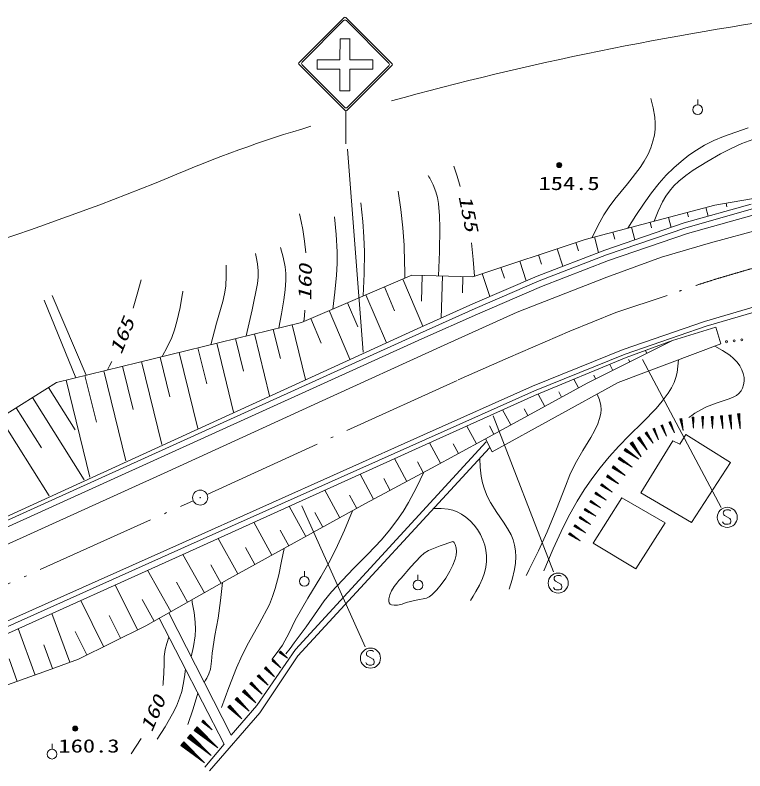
# Model space of a CAD drawing. Units: millimetres, scale not verified. Extents: x -2145 to 637855, y -94315 to 265685.
# Drawn here: x 111236 to 183600, y 150983 to 225935 of the extents above; entities that cross this region are included whole.
import ezdxf
from ezdxf.enums import TextEntityAlignment as Align

# ---------------------------------------------------------------- set-up
doc = ezdxf.new("R2010")
doc.units = ezdxf.units.MM
doc.header["$LTSCALE"] = 1000
doc.linetypes.add('LONG_DASHED_DOTTED', pattern=[15.25, 12, -1.5, 0.25, -1.5])
for name, color, linetype, lineweight in [('S-BGD', 7, 'Continuous', 13), ('S-BGD-HTXT', 6, 'Continuous', 13), ('S-BMK', 2, 'LONG_DASHED_DOTTED', 13)]:
    doc.layers.add(name, color=color, linetype=linetype, lineweight=lineweight)
doc.styles.add('ＭＳ ゴシック', font='')
doc.styles.add('ＭＳ 明朝', font='')
doc.styles.get('ＭＳ ゴシック').set_extended_font_data('MS Gothic')
doc.styles.get('ＭＳ 明朝').set_extended_font_data('MS Mincho')

# ---------------------------------------------------------------- blocks, each defined once
blk = doc.blocks.new('BUHIN1')
at = {"color": 2, "linetype": 'Continuous', "lineweight": 13}
for radius in [746, 22.5]:
    blk.add_circle((0, 0), radius, dxfattribs=at)
blk = doc.blocks.new('BUHIN2')
at = {"color": 7, "linetype": 'Continuous', "lineweight": 13}
blk.add_lwpolyline([(310, 645), (255, 705), (180, 740), (75, 760), (-80, 760), (-210, 725), (-320, 650), (-385, 540), (-390, 425), (-385, 350), (-345, 250), (-275, 195), (270, -120), (330, -210), (370, -335), (360, -455), (325, -550), (255, -640), (100, -685), (-130, -685), (-230, -670), (-325, -625), (-405, -550), (-475, -435)], dxfattribs=at)
blk.add_circle((0, 0), 995, dxfattribs=at)
blk = doc.blocks.new('BUHIN90')
at = {"color": 7, "linetype": 'Continuous', "lineweight": 13}
for p, q in [((-356, 138), (-568, 276)), ((-554, 298), (-94, -1)), ((177, -146), (-540, 320)), ((-526, 342), (439, -285)), ((205, -102), (-512, 364)), ((-501, 380), (-41, 81)), ((-273, 266), (-485, 405))]:
    blk.add_line(p, q, dxfattribs=at)
blk.add_lwpolyline([(-600, 270), (545, -354), (-490, 439)], close=True, dxfattribs=at)
blk = doc.blocks.new('BUHIN100')
at = {"color": 7, "linetype": 'Continuous', "lineweight": 13}
for p, q in [((-201, 290), (-292, 505)), ((-270, 514), (-72, 48)), ((60, -203), (-248, 524)), ((-226, 533), (188, -445)), ((104, -184), (-204, 542)), ((-187, 550), (11, 83)), ((-71, 345), (-162, 560))]:
    blk.add_line(p, q, dxfattribs=at)
blk.add_lwpolyline([(-320, 516), (234, -552), (-148, 589)], close=True, dxfattribs=at)
blk = doc.blocks.new('BUHIN103')
at = {"color": 7, "linetype": 'Continuous', "lineweight": 13}
for p, q in [((-82, 343), (-88, 577)), ((-64, 577), (-50, 71)), ((-18, -211), (-40, 578)), ((-16, 579), (14, -483)), ((30, -209), (8, 579)), ((26, 580), (40, 73)), ((59, 347), (53, 581))]:
    blk.add_line(p, q, dxfattribs=at)
blk.add_lwpolyline([(-110, 597), (17, -600), (76, 602)], close=True, dxfattribs=at)
blk = doc.blocks.new('BUHIN198')
at = {"color": 7, "linetype": 'Continuous', "lineweight": 13}
for p, q in [((-741, 420), (-1166, 793)), ((-1128, 837), (-207, 28)), ((343, -379), (-1089, 880)), ((-1051, 924), (877, -771)), ((420, -291), (-1013, 967)), ((-984, 1000), (-64, 191)), ((-516, 676), (-941, 1049))]:
    blk.add_line(p, q, dxfattribs=at)
blk.add_lwpolyline([(-1238, 788), (1089, -957), (-941, 1126)], close=True, dxfattribs=at)
blk = doc.blocks.new('BUHIN200')
at = {"color": 7, "linetype": 'Continuous', "lineweight": 13}
for p, q in [((-449, 280), (-702, 523)), ((-677, 549), (-128, 23)), ((203, -244), (-652, 575)), ((-627, 601), (523, -501)), ((252, -192), (-602, 627)), ((-584, 646), (-34, 120)), ((-302, 433), (-556, 675))]:
    blk.add_line(p, q, dxfattribs=at)
blk.add_lwpolyline([(-747, 522), (650, -622), (-554, 723)], close=True, dxfattribs=at)
blk = doc.blocks.new('BUHIN238')
at = {"color": 7, "linetype": 'Continuous', "lineweight": 13}
blk.add_circle((0, 0), 99.5, dxfattribs=at)
blk = doc.blocks.new('BUHIN251')
at = {"color": 7, "linetype": 'Continuous', "lineweight": 13}
blk.add_line((0, 229), (0, 750), dxfattribs=at)
blk.add_circle((0, -262), 484, dxfattribs=at)
blk = doc.blocks.new('BUHIN254')
at = {"color": 7, "linetype": 'Continuous', "lineweight": 13}
for centre, radius in [((0, 0), 250), ((0, 0), 219), ((0, 0), 188), ((0, 0), 156), ((0, 0), 125), ((0, 0), 93.8), ((0, -1), 62.5), ((0, 0), 31.2)]:
    blk.add_circle(centre, radius, dxfattribs=at)

msp = doc.modelspace()

# ---------------------------------------------------------------- linework, layer by layer
at = {"layer": 'S-BGD'}
for p, q in [((143874, 225710), (139372, 221208)), ((148618, 221109), (144016, 225710)), ((143804, 225385), (139698, 221279)), ((148292, 221179), (144087, 225385)), ((143436, 221516), (143459, 223581)), ((143459, 223581), (144458, 223581)), ((144435, 221516), (144435, 223569)), ((141177, 220563), (141177, 221516)), ((141177, 221516), (143436, 221516)), ((144435, 221516), (146695, 221516)), ((146695, 220563), (146695, 221516)), ((139372, 221067), (143974, 216465)), ((139698, 220996), (143903, 216790)), ((141177, 220563), (143436, 220563)), ((143436, 220563), (143436, 218417)), ((144116, 216465), (148618, 220967)), ((148292, 220896), (144186, 216790)), ((144435, 220563), (146695, 220563)), ((144435, 218417), (144435, 220563)), ((143436, 218417), (144435, 218417)), ((144046, 216436), (144046, 213161)), ((145746, 192511), (144197, 212640)), ((180637, 207094), (185003, 207863)), ((167753, 203691), (180637, 207094)), ((184239, 207201), (177585, 205321)), ((181729, 207286), (181795, 206908)), ((177734, 204843), (184364, 206717)), ((177876, 206365), (177995, 205917)), ((177912, 204270), (184515, 206136)), ((179717, 206851), (179945, 205988)), ((174195, 205393), (174344, 204829)), ((176036, 205879), (176299, 204882)), ((177585, 205321), (169698, 202629)), ((169869, 202159), (177734, 204843)), ((172354, 204907), (172687, 203649)), ((180176, 203357), (186419, 205051)), ((168673, 203934), (169081, 202390)), ((170075, 201595), (177912, 204270)), ((170514, 204421), (170697, 203726)), ((156637, 199986), (167753, 203691)), ((166826, 203383), (167102, 202556)), ((175341, 201925), (180176, 203357)), ((169698, 202629), (163009, 200039)), ((164974, 202765), (165554, 201024)), ((163121, 202148), (163426, 201233)), ((163198, 199576), (169869, 202159)), ((169924, 199952), (175341, 201925)), ((159416, 200913), (159770, 199852)), ((161269, 201530), (161922, 199569)), ((163426, 199021), (170075, 201595)), ((139636, 195458), (150586, 200151)), ((150586, 200151), (156637, 199986)), ((151595, 200124), (151525, 197552)), ((157564, 200295), (158324, 198014)), ((149674, 199760), (151679, 195080)), ((153612, 200069), (153498, 195889)), ((155629, 200014), (155585, 198406)), ((163009, 200039), (156640, 197287)), ((156841, 196829), (163198, 199576)), ((161016, 196464), (169924, 199952)), ((147849, 198978), (148859, 196621)), ((157082, 196279), (163426, 199021)), ((114926, 198137), (118273, 190224)), ((146024, 198196), (148060, 193444)), ((117263, 189977), (114119, 197670)), ((144199, 197413), (145225, 195018)), ((156640, 197287), (151115, 194829)), ((179601, 195561), (185363, 197250)), ((142374, 196631), (144443, 191803)), ((151320, 194373), (156841, 196829)), ((153781, 193214), (161016, 196464)), ((185491, 196766), (179753, 195084)), ((140548, 195849), (141591, 193416)), ((151565, 193825), (157082, 196279)), ((115354, 189509), (139636, 195458)), ((138702, 195229), (140031, 189803)), ((171543, 192767), (179601, 195561)), ((179753, 195084), (171719, 192299)), ((180732, 194986), (176435, 193655)), ((181232, 193350), (180732, 194986)), ((151115, 194829), (97154, 170146)), ((97589, 170006), (151320, 194373)), ((134966, 194314), (136467, 188186)), ((136834, 194772), (137542, 191883)), ((97837, 169460), (151565, 193825)), ((131230, 193399), (132903, 186570)), ((133098, 193856), (133892, 190617)), ((176435, 193655), (167952, 189432)), ((176435, 193655), (171815, 191975)), ((129363, 192941), (130242, 189352)), ((141331, 187512), (153781, 193214)), ((162552, 189128), (171543, 192767)), ((171049, 189485), (181232, 193350)), ((173890, 192388), (173746, 192677)), ((175586, 193233), (175563, 193281)), ((125627, 192026), (126592, 188086)), ((127495, 192484), (129339, 184954)), ((162732, 188195), (171815, 191975)), ((171719, 192299), (162747, 188668)), ((123759, 191568), (125775, 183338)), ((170497, 190699), (170197, 191302)), ((172193, 191544), (172074, 191785)), ((173462, 191765), (181249, 177099)), ((120023, 190653), (122211, 181721)), ((121891, 191111), (122942, 186820)), ((116288, 189738), (118647, 180105)), ((118155, 190196), (119292, 185554)), ((167112, 188973), (166647, 189824)), ((168800, 189855), (168622, 190213)), ((105745, 183472), (115354, 189509)), ((114553, 189006), (117183, 184820)), ((151735, 184321), (162552, 189128)), ((167952, 189432), (157872, 183920)), ((158547, 182620), (171049, 189485)), ((162747, 188668), (151939, 183864)), ((151970, 183365), (162732, 188195)), ((163752, 187135), (163091, 188344)), ((165432, 188054), (165151, 188569)), ((112951, 188000), (118075, 179846)), ((134986, 184610), (141331, 187512)), ((111350, 186994), (113844, 183025)), ((160392, 185298), (159581, 186781)), ((162072, 186217), (161703, 186892)), ((109749, 185987), (114599, 178269)), ((158653, 186188), (164625, 170710)), ((177236, 185657), (177191, 185886)), ((177214, 185891), (177311, 185393)), ((177389, 185121), (177238, 185895)), ((177262, 185900), (177464, 184858)), ((177436, 185130), (177285, 185905)), ((177303, 185908), (177400, 185410)), ((177374, 185684), (177329, 185913)), ((178398, 185840), (178392, 186054)), ((178414, 186055), (178427, 185590)), ((178457, 185332), (178436, 186055)), ((178458, 186056), (178486, 185083)), ((178501, 185333), (178480, 186056)), ((178497, 186057), (178510, 185592)), ((178527, 185843), (178521, 186058)), ((181223, 185907), (181195, 186159)), ((181221, 186162), (181281, 185616)), ((181340, 185315), (181247, 186165)), ((181272, 186168), (181398, 185024)), ((181391, 185321), (181298, 186170)), ((181318, 186172), (181377, 185626)), ((181374, 185924), (181347, 186176)), ((182079, 185968), (182049, 186240)), ((182077, 186243), (182142, 185655)), ((182205, 185331), (182105, 186246)), ((182133, 186249), (182268, 185017)), ((182261, 185337), (182161, 186252)), ((182182, 186254), (182246, 185666)), ((182243, 185986), (182213, 186258)), ((182930, 186078), (182898, 186369)), ((182928, 186372), (182997, 185742)), ((183065, 185395), (182958, 186375)), ((182988, 186379), (183132, 185059)), ((183125, 185401), (183018, 186382)), ((183040, 186384), (183109, 185754)), ((183105, 186097), (183074, 186388)), ((156982, 183434), (156025, 185185)), ((158712, 184379), (158271, 185187)), ((126386, 180688), (134986, 184610)), ((173878, 184270), (173735, 184479)), ((173757, 184493), (174067, 184040)), ((174261, 183803), (173778, 184508)), ((173800, 184523), (174450, 183574)), ((174304, 183832), (173821, 184538)), ((173837, 184549), (174148, 184095)), ((174004, 184356), (173861, 184565)), ((127821, 173611), (151735, 184321)), ((151939, 183864), (128025, 173155)), ((157872, 183920), (152530, 181002)), ((157872, 183920), (158547, 182620)), ((173166, 183734), (173000, 183976)), ((173025, 183993), (173383, 183470)), ((173607, 183196), (173050, 184009)), ((173075, 184026), (173825, 182931)), ((173657, 183230), (173099, 184043)), ((173118, 184056), (173476, 183533)), ((173311, 183834), (173146, 184075)), ((173277, 178574), (176459, 183711)), ((176459, 183711), (177141, 183393)), ((177732, 184347), (177141, 183393)), ((177732, 184347), (182187, 181574)), ((128150, 172580), (151970, 183365)), ((139024, 163012), (157960, 183622)), ((158278, 183031), (139275, 162391)), ((153420, 181489), (152312, 183518)), ((155201, 182461), (154685, 183406)), ((171747, 182887), (172342, 182485)), ((172043, 182733), (171768, 182919)), ((172463, 183184), (172276, 183457)), ((172304, 183477), (172710, 182884)), ((172964, 182574), (172332, 183496)), ((172360, 183515), (173210, 182274)), ((173020, 182612), (172388, 183534)), ((172409, 183549), (172815, 182956)), ((172628, 183297), (172441, 183570)), ((171931, 182568), (171656, 182754)), ((171675, 182782), (172270, 182379)), ((172620, 182184), (171694, 182810)), ((171713, 182838), (172960, 181996)), ((172658, 182240), (171732, 182866)), ((150069, 179683), (148852, 181953)), ((151709, 180563), (151130, 181643)), ((171317, 181723), (171059, 181897)), ((171077, 181924), (171637, 181545)), ((171966, 181361), (171095, 181950)), ((171112, 181977), (172286, 181184)), ((172002, 181414), (171130, 182004)), ((171144, 182023), (171704, 181645)), ((171422, 181879), (171164, 182053)), ((182187, 181574), (178323, 175619)), ((99650, 168568), (126386, 180688)), ((152530, 181002), (145967, 177485)), ((170708, 180875), (170466, 181038)), ((170482, 181063), (171008, 180708)), ((171316, 180536), (170499, 181088)), ((170516, 181113), (171616, 180370)), ((171350, 180586), (170533, 181138)), ((170545, 181157), (171071, 180802)), ((170807, 181021), (170564, 181184)), ((146788, 177925), (145453, 180414)), ((148428, 178804), (147790, 179994)), ((170122, 180011), (169896, 180164)), ((169912, 180187), (170402, 179856)), ((170690, 179694), (169927, 180210)), ((169943, 180233), (170970, 179539)), ((170721, 179741), (169959, 180256)), ((169971, 180274), (170461, 179943)), ((170214, 180147), (169988, 180300)), ((169537, 179147), (169327, 179289)), ((169341, 179310), (169796, 179003)), ((170064, 178853), (169356, 179332)), ((169370, 179353), (170323, 178709)), ((170093, 178896), (169385, 179375)), ((169396, 179391), (169851, 179083)), ((169622, 179273), (169412, 179415)), ((143440, 176090), (141933, 178821)), ((178323, 175619), (173277, 178574)), ((145125, 177020), (144408, 178318)), ((168448, 177524), (168252, 177651)), ((168265, 177671), (168690, 177395)), ((168940, 177261), (168278, 177691)), ((168291, 177711), (169182, 177133)), ((168966, 177302), (168304, 177732)), ((168314, 177747), (168739, 177470)), ((168525, 177642), (168329, 177769)), ((171413, 178074), (168549, 173574)), ((171413, 178074), (175686, 175573)), ((145967, 177485), (132487, 170047)), ((140070, 174231), (138416, 177228)), ((139652, 177285), (145958, 163288)), ((141755, 175161), (140965, 176593)), ((136700, 172372), (134899, 175636)), ((175686, 175573), (172777, 171028)), ((138385, 173301), (137521, 174867)), ((133330, 170512), (131382, 174043)), ((91837, 157506), (127821, 173611)), ((128025, 173155), (92036, 157048)), ((135015, 171442), (134077, 173141)), ((172777, 171028), (168549, 173574)), ((92232, 156395), (128150, 172580)), ((129999, 168646), (127857, 172448)), ((131658, 169580), (130628, 171408)), ((126681, 166777), (124371, 170877)), ((123357, 164961), (121148, 169425)), ((132487, 170047), (124192, 165375)), ((128340, 167711), (127227, 169687)), ((125022, 165842), (123825, 167967)), ((120014, 163308), (117746, 167892)), ((116654, 161752), (114866, 166594)), ((121685, 164135), (120566, 166396)), ((126481, 166664), (132659, 154510)), ((131955, 153620), (125520, 166123)), ((113209, 160489), (111552, 165101)), ((124192, 165375), (117507, 162067)), ((118343, 162481), (117194, 164803)), ((114948, 161122), (114076, 163484)), ((135205, 157466), (139024, 163012)), ((137610, 162611), (137461, 162737)), ((137474, 162752), (137797, 162480)), ((137989, 162344), (137487, 162767)), ((137499, 162783), (138176, 162212)), ((138015, 162374), (137512, 162798)), ((137522, 162809), (137845, 162537)), ((137686, 162701), (137536, 162827)), ((111437, 159853), (110634, 162089)), ((117507, 162067), (114095, 160807)), ((139275, 162391), (135501, 156756)), ((136897, 161760), (136743, 161908)), ((136758, 161924), (137093, 161603)), ((137295, 161440), (136773, 161940)), ((136788, 161956), (137491, 161282)), ((137326, 161471), (136803, 161972)), ((136815, 161983), (137151, 161662)), ((136987, 161853), (136832, 162001)), ((136179, 160974), (135996, 161150)), ((136014, 161169), (136411, 160789)), ((136650, 160596), (136032, 161187)), ((136050, 161206), (136881, 160410)), ((136685, 160634), (136068, 161225)), ((136082, 161239), (136478, 160859)), ((136285, 161085), (136102, 161260)), ((114095, 160807), (99920, 155715)), ((135992, 159766), (135327, 160403)), ((135347, 160423), (136242, 159566)), ((136031, 159807), (135366, 160443)), ((135381, 160459), (135808, 160049)), ((135600, 160292), (135402, 160481)), ((135346, 158923), (134587, 159650)), ((134609, 159674), (135632, 158694)), ((135391, 158969), (134631, 159697)), ((134647, 159714), (135136, 159247)), ((134898, 159524), (134672, 159740)), ((135486, 160174), (135289, 160362)), ((135308, 160383), (135735, 159974)), ((134736, 158142), (133929, 158915)), ((133947, 158934), (134465, 158437)), ((134212, 158732), (133973, 158961)), ((134768, 159388), (134542, 159604)), ((134564, 159627), (135053, 159160)), ((134074, 158588), (133835, 158817)), ((133858, 158841), (134377, 158345)), ((134689, 158093), (133882, 158866)), ((133905, 158891), (134992, 157850)), ((132659, 154510), (135205, 157466)), ((135501, 156756), (130500, 150983)), ((129826, 155911), (130690, 155152)), ((130485, 155366), (129843, 155931)), ((129856, 155945), (130268, 155583)), ((130065, 155800), (129875, 155967)), ((129964, 155685), (129774, 155853)), ((129791, 155872), (130204, 155510)), ((130450, 155327), (129808, 155892)), ((130046, 151347), (131955, 153620))]:
    msp.add_line(p, q, dxfattribs=at)
for points in [[(168454, 203877), (169012, 205021), (169625, 206141), (170131, 206917), (170693, 207669), (171977, 209218), (173217, 210807), (173628, 211450), (173996, 212138), (174269, 212774), (174485, 213428), (174623, 214026), (174699, 214630), (174710, 215223), (174660, 215816), (174495, 216741), (174274, 217666)], [(183931, 214754), (181472, 213906), (180525, 213492), (179606, 213025), (178806, 212553), (178038, 212030), (177272, 211432), (176544, 210786), (175805, 210049), (175111, 209271), (174346, 208308), (173622, 207301), (172803, 206067), (172008, 204815)], [(174621, 205505), (175005, 206486), (175440, 207430), (175754, 207977), (176117, 208488), (176564, 209000), (177058, 209475), (177736, 210028), (178468, 210546), (179820, 211392), (181196, 212183), (182225, 212716), (183285, 213197), (184374, 213609)], [(154754, 210942), (155065, 209947), (155370, 208940)], [(153230, 200079), (153314, 202446), (153337, 204825), (153307, 206042), (153216, 207257), (153115, 207846), (152957, 208419), (152682, 209090), (152345, 209752), (152273, 209886), (152196, 210027)], [(149225, 208477), (149491, 206668), (149698, 204854), (149809, 203109), (149860, 201360), (149872, 200609), (149881, 199849)], [(145754, 198080), (145840, 200261), (145866, 202449), (145817, 203956), (145708, 205460), (145622, 206386), (145530, 207312)], [(140060, 202357), (139936, 203516), (139750, 204679), (139601, 205453), (139442, 206226)], [(142920, 205916), (143075, 204190), (143171, 202454), (143172, 201298), (143112, 200144), (142945, 198463), (142729, 196784)], [(156496, 203353), (156659, 201699), (156795, 200039)], [(137555, 202893), (137809, 201941), (138002, 200983), (138068, 200322), (138074, 199656), (138001, 198676), (137867, 197698), (137641, 196303), (137400, 194910)], [(134144, 194112), (134732, 196696), (135267, 199314), (135340, 199939), (135352, 200563), (135280, 201253), (135146, 201952), (135109, 202119), (135070, 202296)], [(132175, 201133), (132180, 200093), (132124, 199060), (132010, 198294), (131833, 197527), (131208, 195391), (130632, 193252)], [(122957, 196858), (123355, 198263), (123733, 199687)], [(125805, 192070), (126317, 193009), (126774, 193971), (127056, 194737), (127285, 195534), (127592, 196952), (127838, 198374), (127853, 198462), (127867, 198550)], [(139875, 195560), (139923, 196104), (139970, 196658)], [(180620, 193117), (181380, 192685), (182094, 192209), (182483, 191884), (182836, 191510), (183094, 191152), (183303, 190758), (183437, 190385), (183513, 189996), (183524, 189638), (183473, 189270), (183371, 188949), (183216, 188659), (183016, 188420), (182767, 188217), (182373, 188000), (181939, 187831), (180841, 187480), (179797, 187084), (179216, 186797), (178652, 186451), (178340, 186236), (178031, 186016)], [(120388, 190743), (120600, 191160), (120812, 191577)], [(163652, 170813), (164590, 172995), (165581, 175148), (166241, 176448), (166959, 177728), (167659, 178848), (168415, 179945), (169251, 181049), (170140, 182123), (171113, 183202), (172134, 184243), (173481, 185563), (174795, 186935), (175414, 187665), (175996, 188446), (176321, 188970), (176591, 189516), (176762, 190001), (176876, 190504), (176955, 191120), (177004, 191745)], [(168967, 188342), (169169, 187778), (169309, 187209), (169337, 186817), (169305, 186421), (169194, 185918), (169019, 185416), (168696, 184715), (168320, 184041), (167520, 182756), (166763, 181426), (166257, 180338), (165806, 179225), (164932, 176946), (164003, 174694), (163138, 172816), (162215, 170953), (162066, 170659), (161912, 170355)], [(160228, 168993), (160524, 169972), (160760, 170962), (160849, 171583), (160879, 172214), (160846, 172798), (160753, 173373), (160610, 173891), (160411, 174386), (160070, 175022), (159674, 175633), (159000, 176592), (158377, 177585), (158054, 178235), (157787, 178907), (157592, 179558), (157455, 180221), (157358, 181091), (157309, 181979)], [(151769, 180594), (151033, 179079), (150247, 177597), (149701, 176694), (149099, 175815), (148350, 174843), (147552, 173905), (146201, 172460), (144800, 171050), (143687, 169913), (142615, 168732), (141887, 167836), (141207, 166902), (140092, 165280), (138923, 163685), (138495, 163133), (138065, 162582)], [(152744, 177021), (153471, 177014), (154193, 176946), (154635, 176844), (155072, 176681), (155515, 176447), (155941, 176153), (156367, 175784), (156758, 175364), (157102, 174906), (157396, 174416), (157631, 173908), (157808, 173380), (157922, 172857), (157976, 172326), (157970, 171761), (157903, 171200), (157775, 170629), (157587, 170069), (157286, 169407), (156926, 168761), (156658, 168326), (156381, 167894)], [(144696, 176784), (143891, 174869), (143033, 172981), (142328, 171603), (141564, 170244), (140258, 168101), (139004, 165929), (138396, 164680), (137735, 163465), (137234, 162736), (136691, 162033)], [(131701, 157269), (132420, 159252), (133194, 161212), (133751, 162459), (134367, 163689), (135435, 165568), (136447, 167471), (136768, 168264), (137035, 169079), (137377, 170418), (137663, 171778), (137786, 172403), (137908, 173038)], [(131791, 169655), (131614, 167891), (131377, 166129), (131043, 164404), (130767, 162665), (130715, 161862), (130603, 161078), (130451, 160620), (130239, 160179), (130123, 159967), (129998, 159746)], [(128705, 162289), (128924, 163334), (129082, 164381), (129122, 165043), (129102, 165716), (128985, 166696), (128808, 167677), (128783, 167806), (128755, 167945)], [(126493, 164231), (126274, 163631), (126111, 163010), (126027, 162323), (126003, 161623), (125993, 160666), (125921, 159703), (125906, 159584), (125889, 159465)], [(125324, 154127), (126108, 155366), (126845, 156642), (127224, 157407), (127551, 158203), (127762, 158868), (127916, 159556), (128030, 160314), (128116, 161079)], [(129344, 158693), (128885, 157131), (128372, 155581)], [(123727, 154190), (123242, 153433), (122745, 152674)]]:
    msp.add_lwpolyline(points, dxfattribs=at)
for points in [[(177166, 185903), (177487, 184743), (177349, 185938)], [(178372, 186073), (178489, 184975), (178543, 186077)], [(181170, 186179), (181411, 184898), (181370, 186201)], [(182022, 186261), (182282, 184881), (182238, 186285)], [(182870, 186392), (183148, 184914), (183101, 186417)], [(173704, 184485), (174521, 183469), (173870, 184599)], [(172964, 183982), (173908, 182811), (173156, 184114)], [(171615, 182746), (173097, 181903), (171762, 182964)], [(172234, 183465), (173304, 182137), (172452, 183614)], [(171020, 181890), (172415, 181097), (171159, 182095)], [(170429, 181031), (171737, 180288), (170559, 181224)], [(169862, 180157), (171083, 179463), (169984, 180337)], [(169295, 179283), (170428, 178638), (169408, 179450)], [(168223, 177645), (169280, 177069), (168324, 177801)], [(149513, 170092), (150464, 171203), (151431, 172242), (151813, 172562), (152223, 172825), (153376, 173294), (154656, 173748), (154776, 173628), (154866, 173447), (154964, 173093), (154997, 172748), (154967, 172365), (154877, 171985), (154637, 171374), (154334, 170774), (153935, 170105), (153493, 169481), (153055, 168943), (152568, 168441), (152310, 168249), (152017, 168107), (151009, 167928), (150008, 167687), (149603, 167531), (149138, 167421), (148836, 167405), (148557, 167450), (148420, 167522), (148327, 167640), (148281, 167823), (148292, 168053), (148391, 168433), (148559, 168827), (148811, 169261), (149083, 169616), (149296, 169856)], [(137436, 162735), (138251, 162150), (137536, 162853)], [(136715, 161907), (137569, 161208), (136833, 162031)], [(135964, 161149), (136973, 160323), (136103, 161295)], [(135254, 160362), (136340, 159472), (135404, 160518)], [(134503, 159603), (135744, 158586), (134674, 159782)], [(133793, 158816), (135112, 157736), (133975, 159006)], [(129742, 155850), (130785, 155068), (129875, 156002)]]:
    msp.add_lwpolyline(points, close=True, dxfattribs=at)
for centre, radius, start, end in [((143945, 225640), 100, 45, 135), ((143945, 225244), 200, 45, 135), ((139443, 221138), 100, 135, 225), ((139839, 221138), 200, 135, 225), ((148151, 221038), 200, 315, 45), ((148547, 221038), 100, 315, 45), ((144045, 216932), 200, 225, 315), ((144045, 216536), 100, 225, 315)]:
    msp.add_arc(centre, radius, start, end, dxfattribs=at)
at = {"layer": 'S-BGD-HTXT'}
for centre, radius, start, end in [((234692, -97414), 326421, 97.86633, 105.30255), ((177083, 91908), 128312, 106.53806, 113.2579), ((23293, 463111), 273505, 272.6282, 292.1507)]:
    msp.add_arc(centre, radius, start, end, dxfattribs=at)
at = {"layer": 'S-BMK'}
for p, q in [((170820, 196444), (175880, 198140)), ((166249, 194599), (170820, 196444)), ((160111, 191935), (166249, 194599)), ((155162, 189754), (160111, 191935)), ((130271, 178396), (155162, 189754)), ((99811, 164706), (128904, 177778))]:
    msp.add_line(p, q, dxfattribs=at)
msp.add_arc((215261, 88047), 116925, 102.32739, 109.6825, dxfattribs=at)

# ---------------------------------------------------------------- block references
at = {"layer": 'S-BGD'}
for name, p in [('BUHIN251', (178927, 216820)), ('BUHIN254', (165195, 211066)), ('BUHIN238', (181785, 193546)), ('BUHIN238', (182541, 193640)), ('BUHIN238', (183298, 193735)), ('BUHIN103', (179427, 185531)), ('BUHIN103', (180380, 185530)), ('BUHIN100', (175584, 184716)), ('BUHIN100', (176374, 185055)), ('BUHIN100', (174793, 184377)), ('BUHIN90', (169314, 178192)), ('BUHIN90', (168267, 176582)), ('BUHIN2', (181853, 176127)), ('BUHIN90', (167757, 175767)), ('BUHIN90', (167247, 174953)), ('BUHIN90', (166725, 174147)), ('BUHIN251', (139924, 170044)), ('BUHIN251', (151184, 169669)), ('BUHIN2', (165089, 169612)), ('BUHIN2', (146474, 162166)), ('BUHIN200', (133803, 157532)), ('BUHIN200', (133072, 156776)), ('BUHIN254', (117205, 155180)), ('BUHIN198', (130244, 154214)), ('BUHIN198', (129578, 153470)), ('BUHIN251', (114902, 152904)), ('BUHIN198', (128911, 152727))]:
    msp.add_blockref(name, p, dxfattribs=at)
at = {"layer": 'S-BMK'}
msp.add_blockref('BUHIN1', (129588, 178085), dxfattribs=at)

# ---------------------------------------------------------------- texts
at = {"layer": 'S-BGD', "style": 'ＭＳ ゴシック', "width": 1.35}
for s, p in [('154.5', (163134, 208192)), ('160.3', (115531, 152406))]:
    msp.add_text(s, height=1320, dxfattribs=at).set_placement(p, align=Align.BOTTOM_LEFT)
at = {"layer": 'S-BGD', "style": 'ＭＳ 明朝', "oblique": 15, "width": 1.35}
for s, rotation, p in [('155', 281.3, (154811, 207868)), ('160', 88.6, (140992, 197576)), ('165', 67.6, (122125, 192056)), ('160', 66.7, (125162, 154598))]:
    msp.add_text(s, height=1320, rotation=rotation, dxfattribs=at).set_placement(p, align=Align.BOTTOM_LEFT)

doc.saveas('drawing.dxf')
